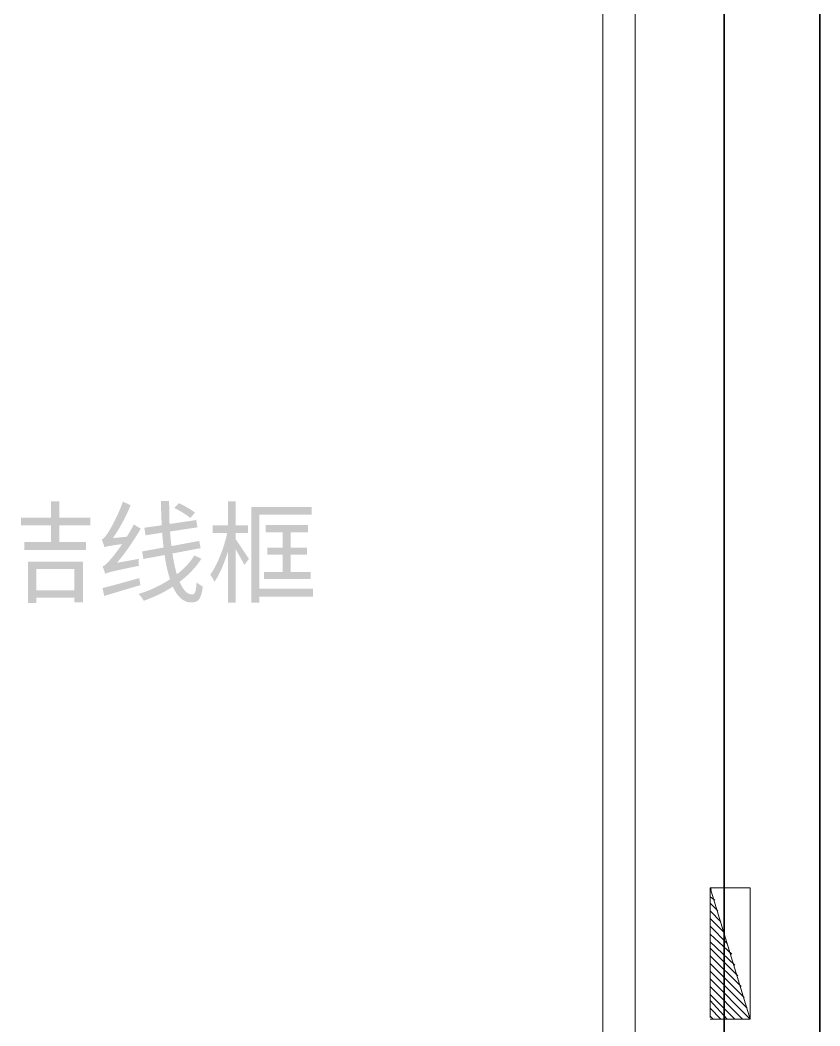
# Model space of a CAD drawing. Header units: millimetres. Extents: x -4600 to 229000, y -4300 to 19460.
# Drawn here: x 172279 to 174257, y 6252 to 8739 of the extents above; entities that cross this region are included whole.
import ezdxf

# ---------------------------------------------------------------- set-up
doc = ezdxf.new("R2010")
doc.units = ezdxf.units.MM
doc.header["$LTSCALE"] = 100
for name, color, linetype, lineweight in [('A-EX-BEAM', 8, 'Continuous', 13), ('A-EX-SERVICE', 6, 'Continuous', 13), ('A-EX-WALL', 7, 'Continuous', 35), ('A-TEXT', 7, 'Continuous', 18), ('R2-CEILING', 4, 'Continuous', 18)]:
    doc.layers.add(name, color=color, linetype=linetype, lineweight=lineweight)

# ---------------------------------------------------------------- blocks, each defined once
blk = doc.blocks.new('SOURCE_PROPOSED')
at = {"layer": 'A-EX-BEAM'}
for p, q in [((13985.6, 4794.1), (13985.6, 4472.8)), ((14085, 4794.1), (13985.6, 4794.1)), ((14085, 4469), (13985.6, 4794.1)), ((13985.6, 4790.2), (13989.4, 4790.2)), ((13997.1, 4794.1), (13997.1, 4794.1)), ((14085, 4469), (14085, 4794.1)), ((14085, 4794.1), (14085, 4794.1)), ((13985.6, 4771.1), (13997.1, 4763.5)), ((13985.6, 4755.8), (14004.7, 4736.7)), ((13985.6, 4736.7), (14012.4, 4709.9)), ((13985.6, 4717.6), (14020, 4683.2)), ((13985.6, 4698.5), (14027.6, 4656.4)), ((13985.6, 4679.3), (14039.1, 4629.6)), ((13985.6, 4660.2), (14046.8, 4602.8)), ((13985.6, 4644.9), (14054.4, 4576.1)), ((13985.6, 4625.8), (14062.1, 4549.3)), ((13985.6, 4606.7), (14069.7, 4522.5)), ((13985.6, 4587.5), (14077.3, 4495.8)), ((13985.6, 4568.4), (14085, 4469)), ((13985.6, 4549.3), (14065.9, 4469)), ((13985.6, 4530.2), (14046.8, 4469)), ((13985.6, 4514.9), (14027.6, 4469)), ((13985.6, 4495.8), (14012.4, 4469)), ((13985.6, 4476.6), (13993.2, 4469)), ((13985.6, 4469), (14085, 4469)), ((13997.1, 4472.8), (13997.1, 4472.8)), ((14065.9, 4472.8), (14065.9, 4472.8))]:
    blk.add_line(p, q, dxfattribs=at)
at = {"layer": 'A-EX-SERVICE'}
for p, q in [((13985.6, 4794.1), (13985.6, 4472.8)), ((14085, 4794.1), (13985.6, 4794.1)), ((14085, 4469), (13985.6, 4794.1)), ((13985.6, 4790.2), (13989.4, 4790.2)), ((13997.1, 4794.1), (13997.1, 4794.1)), ((14085, 4469), (14085, 4794.1)), ((14085, 4794.1), (14085, 4794.1)), ((13985.6, 4771.1), (13997.1, 4763.5)), ((13985.6, 4755.8), (14004.7, 4736.7)), ((13985.6, 4736.7), (14012.4, 4709.9)), ((13985.6, 4717.6), (14020, 4683.2)), ((13985.6, 4698.5), (14027.6, 4656.4)), ((13985.6, 4679.3), (14039.1, 4629.6)), ((13985.6, 4660.2), (14046.8, 4602.8)), ((13985.6, 4644.9), (14054.4, 4576.1)), ((13985.6, 4625.8), (14062.1, 4549.3)), ((13985.6, 4606.7), (14069.7, 4522.5)), ((13985.6, 4587.5), (14077.3, 4495.8)), ((13985.6, 4568.4), (14085, 4469)), ((13985.6, 4549.3), (14065.9, 4469)), ((13985.6, 4530.2), (14046.8, 4469)), ((13985.6, 4514.9), (14027.6, 4469)), ((13985.6, 4495.8), (14012.4, 4469)), ((13985.6, 4476.6), (13993.2, 4469)), ((13985.6, 4469), (14085, 4469)), ((13997.1, 4472.8), (13997.1, 4472.8)), ((14065.9, 4472.8), (14065.9, 4472.8))]:
    blk.add_line(p, q, dxfattribs=at)
at = {"layer": 'A-EX-WALL'}
for p, q in [((14257, 2328.5), (14257, 11670.9)), ((14020, 2570.8), (14020, 9630))]:
    blk.add_line(p, q, dxfattribs=at)
blk = doc.blocks.new('R2_CEILING')
at = {"layer": 'A-TEXT'}
blk.add_hatch(color=256, dxfattribs=at).paths.add_polyline_path([(12355.5, 5749.6), (12355.5, 5709.2), (12281.8, 5709.2), (12281.8, 5689.8), (12355.5, 5689.8), (12355.5, 5648.6), (12290, 5648.6), (12290, 5629.5), (12442.5, 5629.5), (12442.5, 5648.6), (12376.5, 5648.6), (12376.5, 5689.8), (12453.1, 5689.8), (12453.1, 5709.2), (12376.5, 5709.2), (12376.5, 5749.6), (12355.5, 5749.6)])
h = blk.add_hatch(color=256, dxfattribs=at)
edge = h.paths.add_edge_path()
edge.add_spline(control_points=[(12488.1, 5635.8), (12491.9, 5637.7), (12498.4, 5639.4), (12531.7, 5643.7)], knot_values=[0, 0, 0, 0, 1, 1, 1, 1], degree=3, periodic=0)
edge.add_spline(control_points=[(12531.7, 5643.7), (12519.7, 5626), (12509.1, 5612.4), (12503.9, 5606.9)], knot_values=[0, 0, 0, 0, 1, 1, 1, 1], degree=3, periodic=0)
edge.add_spline(control_points=[(12503.9, 5606.9), (12495.4, 5596.8), (12489.2, 5590), (12483.2, 5588.9)], knot_values=[0, 0, 0, 0, 1, 1, 1, 1], degree=3, periodic=0)
edge.add_spline(control_points=[(12483.2, 5588.9), (12485.6, 5583.7), (12488.6, 5574.2), (12489.7, 5570.1)], knot_values=[0, 0, 0, 0, 1, 1, 1, 1], degree=3, periodic=0)
edge.add_spline(control_points=[(12489.7, 5570.1), (12495.4, 5573.3), (12504.7, 5576.1), (12573.2, 5590)], knot_values=[0, 0, 0, 0, 1, 1, 1, 1], degree=3, periodic=0)
edge.add_spline(control_points=[(12573.2, 5590), (12572.6, 5594.1), (12572.6, 5601.7), (12573.2, 5607.2)], knot_values=[0, 0, 0, 0, 1, 1, 1, 1], degree=3, periodic=0)
edge.add_line((12573.2, 5607.2), (12518.9, 5597.4))
edge.add_spline(control_points=[(12518.9, 5597.4), (12539.6, 5621.9), (12560.4, 5651.9), (12577.8, 5681.9)], knot_values=[0, 0, 0, 0, 1, 1, 1, 1], degree=3, periodic=0)
edge.add_line((12577.8, 5681.9), (12560.6, 5692.3))
edge.add_spline(control_points=[(12560.6, 5692.3), (12555.5, 5682.2), (12549.5, 5671.8), (12543.5, 5662)], knot_values=[0, 0, 0, 0, 1, 1, 1, 1], degree=3, periodic=0)
edge.add_line((12543.5, 5662), (12508.8, 5658.5))
edge.add_spline(control_points=[(12508.8, 5658.5), (12525.2, 5681.7), (12541, 5711.1), (12552.7, 5739.8)], knot_values=[0, 0, 0, 0, 1, 1, 1, 1], degree=3, periodic=0)
edge.add_line((12552.7, 5739.8), (12533.6, 5748.8))
edge.add_spline(control_points=[(12533.6, 5748.8), (12522.7, 5716), (12502.8, 5681.1), (12496.8, 5672.1), (12490.8, 5662.8), (12486.2, 5656.6), (12481.2, 5655.2)], knot_values=[0, 0, 0, 0, 1, 1, 1, 2, 2, 2, 2], degree=3, periodic=0)
edge.add_spline(control_points=[(12481.2, 5655.2), (12483.7, 5649.7), (12487, 5639.9), (12488.1, 5635.8)], knot_values=[0, 0, 0, 0, 1, 1, 1, 1], degree=3, periodic=0)
h = blk.add_hatch(color=256, dxfattribs=at)
edge = h.paths.add_edge_path()
edge.add_spline(control_points=[(12710.4, 5615.6), (12699.5, 5598.4), (12684.8, 5582.6), (12667.1, 5569)], knot_values=[0, 0, 0, 0, 1, 1, 1, 1], degree=3, periodic=0)
edge.add_spline(control_points=[(12667.1, 5569), (12662.7, 5583.4), (12658.9, 5600.9), (12656.1, 5620.5)], knot_values=[0, 0, 0, 0, 1, 1, 1, 1], degree=3, periodic=0)
edge.add_line((12656.1, 5620.5), (12725.7, 5633.6))
edge.add_line((12725.7, 5633.6), (12722.4, 5651.6))
edge.add_line((12722.4, 5651.6), (12653.7, 5638.8))
edge.add_spline(control_points=[(12653.7, 5638.8), (12652.3, 5650.3), (12651, 5662.3), (12650.1, 5674.8)], knot_values=[0, 0, 0, 0, 1, 1, 1, 1], degree=3, periodic=0)
edge.add_line((12650.1, 5674.8), (12718.1, 5685.2))
edge.add_line((12718.1, 5685.2), (12714.8, 5703.2))
edge.add_line((12714.8, 5703.2), (12649, 5693.4))
edge.add_spline(control_points=[(12649, 5693.4), (12648.2, 5711.7), (12648, 5730.5), (12648, 5750.1)], knot_values=[0, 0, 0, 0, 1, 1, 1, 1], degree=3, periodic=0)
edge.add_line((12648, 5750.1), (12627.8, 5750.1))
edge.add_spline(control_points=[(12627.8, 5750.1), (12628, 5729.7), (12628.6, 5709.8), (12629.7, 5690.4)], knot_values=[0, 0, 0, 0, 1, 1, 1, 1], degree=3, periodic=0)
edge.add_line((12629.7, 5690.4), (12586.6, 5684.1))
edge.add_line((12586.6, 5684.1), (12589.8, 5665.6))
edge.add_line((12589.8, 5665.6), (12630.8, 5671.8))
edge.add_spline(control_points=[(12630.8, 5671.8), (12631.6, 5659.3), (12632.9, 5647), (12634.3, 5635.3)], knot_values=[0, 0, 0, 0, 1, 1, 1, 1], degree=3, periodic=0)
edge.add_line((12634.3, 5635.3), (12581.1, 5625.5))
edge.add_line((12581.1, 5625.5), (12584.4, 5606.9))
edge.add_line((12584.4, 5606.9), (12636.8, 5616.7))
edge.add_spline(control_points=[(12636.8, 5616.7), (12640, 5594.1), (12644.4, 5573.6), (12650.1, 5556.7)], knot_values=[0, 0, 0, 0, 1, 1, 1, 1], degree=3, periodic=0)
edge.add_spline(control_points=[(12650.1, 5556.7), (12626.9, 5541.1), (12600.2, 5528.9), (12572.4, 5520.4)], knot_values=[0, 0, 0, 0, 1, 1, 1, 1], degree=3, periodic=0)
edge.add_spline(control_points=[(12572.4, 5520.4), (12577.3, 5515.8), (12582.5, 5508.4), (12585.2, 5503.5)], knot_values=[0, 0, 0, 0, 1, 1, 1, 1], degree=3, periodic=0)
edge.add_spline(control_points=[(12585.2, 5503.5), (12610.8, 5512.5), (12635.1, 5524.2), (12657, 5538.4)], knot_values=[0, 0, 0, 0, 1, 1, 1, 1], degree=3, periodic=0)
edge.add_spline(control_points=[(12657, 5538.4), (12668.1, 5513.9), (12682.9, 5499.4), (12702.3, 5499.4), (12721.1, 5499.4), (12727.4, 5508.4), (12731.2, 5539)], knot_values=[0, 0, 0, 0, 1, 1, 1, 2, 2, 2, 2], degree=3, periodic=0)
edge.add_spline(control_points=[(12731.2, 5539), (12726.5, 5540.9), (12720, 5545.2), (12715.9, 5549.9)], knot_values=[0, 0, 0, 0, 1, 1, 1, 1], degree=3, periodic=0)
edge.add_spline(control_points=[(12715.9, 5549.9), (12714.5, 5525.6), (12711.8, 5519.3), (12704.4, 5519.3), (12692.4, 5519.3), (12682.3, 5530.5), (12673.9, 5550.4)], knot_values=[0, 0, 0, 0, 1, 1, 1, 2, 2, 2, 2], degree=3, periodic=0)
edge.add_spline(control_points=[(12673.9, 5550.4), (12695.4, 5566.8), (12714, 5586.2), (12727.6, 5607.4)], knot_values=[0, 0, 0, 0, 1, 1, 1, 1], degree=3, periodic=0)
edge.add_line((12727.6, 5607.4), (12710.4, 5615.6))
edge = h.paths.add_edge_path(flags=0)
edge.add_spline(control_points=[(12660.5, 5733.2), (12674.2, 5726.7), (12691.3, 5716), (12700.1, 5708.4)], knot_values=[0, 0, 0, 0, 1, 1, 1, 1], degree=3, periodic=0)
edge.add_line((12700.1, 5708.4), (12712.1, 5721.2))
edge.add_spline(control_points=[(12712.1, 5721.2), (12703.3, 5728.6), (12685.9, 5738.7), (12672.5, 5744.7)], knot_values=[0, 0, 0, 0, 1, 1, 1, 1], degree=3, periodic=0)
edge.add_line((12672.5, 5744.7), (12660.5, 5733.2))
h = blk.add_hatch(color=256, dxfattribs=at)
edge = h.paths.add_edge_path()
edge.add_line((12793.7, 5749.6), (12793.7, 5690.4))
edge.add_line((12793.7, 5690.4), (12755.5, 5690.4))
edge.add_line((12755.5, 5690.4), (12755.5, 5671.3))
edge.add_line((12755.5, 5671.3), (12791.5, 5671.3))
edge.add_spline(control_points=[(12791.5, 5671.3), (12783.6, 5634.2), (12766.9, 5591.1), (12749.7, 5568.2)], knot_values=[0, 0, 0, 0, 1, 1, 1, 1], degree=3, periodic=0)
edge.add_spline(control_points=[(12749.7, 5568.2), (12753, 5563.5), (12757.9, 5555.9), (12760.1, 5550.4)], knot_values=[0, 0, 0, 0, 1, 1, 1, 1], degree=3, periodic=0)
edge.add_spline(control_points=[(12760.1, 5550.4), (12772.6, 5568.2), (12784.4, 5596.8), (12793.7, 5626.3)], knot_values=[0, 0, 0, 0, 1, 1, 1, 1], degree=3, periodic=0)
edge.add_line((12793.7, 5626.3), (12793.7, 5498.9))
edge.add_line((12793.7, 5498.9), (12812.5, 5498.9))
edge.add_line((12812.5, 5498.9), (12812.5, 5630.9))
edge.add_spline(control_points=[(12812.5, 5630.9), (12820.4, 5617.3), (12829.9, 5600.6), (12833.8, 5591.9)], knot_values=[0, 0, 0, 0, 1, 1, 1, 1], degree=3, periodic=0)
edge.add_line((12833.8, 5591.9), (12845.2, 5607.2))
edge.add_spline(control_points=[(12845.2, 5607.2), (12840.3, 5614.5), (12819.9, 5645.6), (12812.5, 5655.5)], knot_values=[0, 0, 0, 0, 1, 1, 1, 1], degree=3, periodic=0)
edge.add_line((12812.5, 5655.5), (12812.5, 5671.3))
edge.add_line((12812.5, 5671.3), (12843, 5671.3))
edge.add_line((12843, 5671.3), (12843, 5690.4))
edge.add_line((12843, 5690.4), (12812.5, 5690.4))
edge.add_line((12812.5, 5690.4), (12812.5, 5749.6))
edge.add_line((12812.5, 5749.6), (12793.7, 5749.6))
h = blk.add_hatch(color=256, dxfattribs=at)
h.paths.add_polyline_path([(12851.2, 5735.4), (12851.2, 5498.6), (12870.9, 5498.6), (12870.9, 5513.9), (13004, 5513.9), (13004, 5533.2), (12870.9, 5533.2), (12870.9, 5716.6), (13000.2, 5716.6), (13000.2, 5735.4), (12851.2, 5735.4)])
h.paths.add_polyline_path([(12882.3, 5575), (12882.3, 5557), (12997.5, 5557), (12997.5, 5575), (12948.4, 5575), (12948.4, 5617.8), (12988.5, 5617.8), (12988.5, 5635.3), (12948.4, 5635.3), (12948.4, 5673.2), (12991.5, 5673.2), (12991.5, 5691.2), (12886.7, 5691.2), (12886.7, 5673.2), (12929, 5673.2), (12929, 5635.3), (12891.1, 5635.3), (12891.1, 5617.8), (12929, 5617.8), (12929, 5575), (12882.3, 5575)], flags=0)
h = blk.add_hatch(color=256, dxfattribs=at)
h.paths.add_polyline_path([(12299, 5600.4), (12299, 5498.3), (12319.4, 5498.3), (12319.4, 5510.9), (12413.3, 5510.9), (12413.3, 5499.4), (12434.6, 5499.4), (12434.6, 5600.4), (12299, 5600.4)])
h.paths.add_polyline_path([(12319.4, 5529.4), (12319.4, 5581.8), (12413.3, 5581.8), (12413.3, 5529.4), (12319.4, 5529.4)], flags=0)
h = blk.add_hatch(color=256, dxfattribs=at)
edge = h.paths.add_edge_path()
edge.add_line((12483.2, 5535.1), (12487.5, 5515.5))
edge.add_spline(control_points=[(12487.5, 5515.5), (12512.6, 5523.1), (12545.4, 5533), (12577, 5542.2)], knot_values=[0, 0, 0, 0, 1, 1, 1, 1], degree=3, periodic=0)
edge.add_line((12577, 5542.2), (12574, 5559.7))
edge.add_spline(control_points=[(12574, 5559.7), (12540.5, 5550.1), (12505.8, 5540.6), (12483.2, 5535.1)], knot_values=[0, 0, 0, 0, 1, 1, 1, 1], degree=3, periodic=0)
at = {"layer": 'R2-CEILING'}
for points in [[(9392.2, 2790.8), (13800, 2790.8), (13800, 9410), (9392.2, 9410)], [(9472.2, 2870.8), (13720, 2870.8), (13720, 9330), (9472.2, 9330)]]:
    blk.add_lwpolyline(points, close=True, dxfattribs=at)
blk = doc.blocks.new('A05_SHEET')
for name in ['SOURCE_PROPOSED', 'R2_CEILING']:
    blk.add_blockref(name, (0, 1800))

msp = doc.modelspace()

# ---------------------------------------------------------------- block references
msp.add_blockref('A05_SHEET', (160000, 0))

doc.saveas('drawing.dxf')
